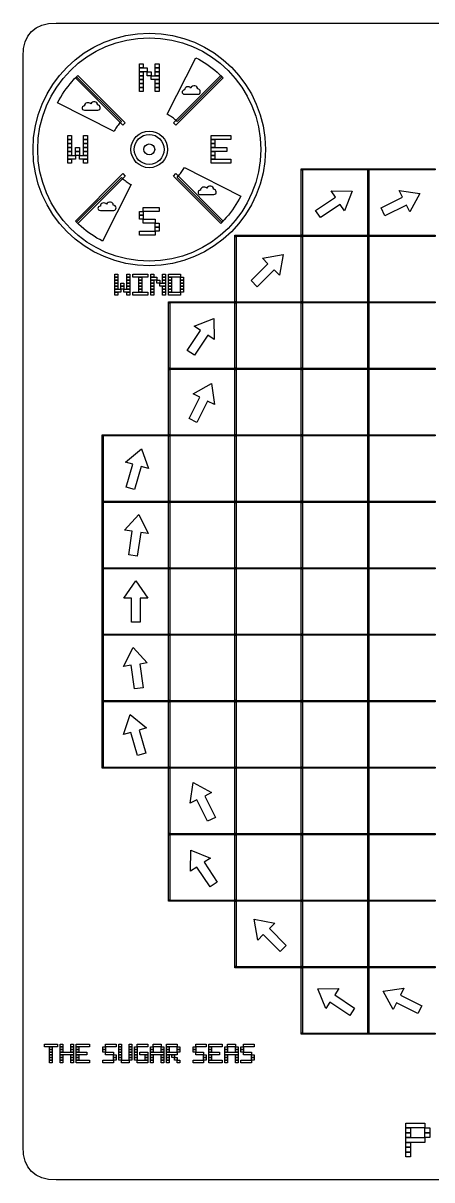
# Model space of a CAD drawing. Extents: x 0 to 348, y 0 to 348.
# Drawn here: x 0 to 123.2, y 0 to 348 of the extents above; entities that cross this region are included whole.
import ezdxf

# ---------------------------------------------------------------- set-up
doc = ezdxf.new("R2010")
doc.units = 0
doc.layers.add('CUT', color=1, linetype='CONTINUOUS')
doc.layers.add('RASTER', color=7, linetype='CONTINUOUS')

msp = doc.modelspace()

# ---------------------------------------------------------------- linework, layer by layer
at = {"layer": 'CUT'}
msp.add_lwpolyline([(338, 0), (10, 0), (7.656, 0.156), (5.625, 0.625), (3.906, 1.406), (2.5, 2.5), (1.406, 3.906), (0.625, 5.625), (0.156, 7.656), (0, 10), (0, 338), (0.156, 340.344), (0.625, 342.375), (1.406, 344.094), (2.5, 345.5), (3.906, 346.594), (5.625, 347.375), (7.656, 347.844), (10, 348), (338, 348)], dxfattribs=at)
msp.add_circle((38, 310), 1.65, dxfattribs=at)
at = {"layer": 'RASTER'}
for points in [[(52.056, 337.586), (52.915, 337.13), (53.76, 336.649), (54.589, 336.14), (55.402, 335.606), (56.198, 335.047), (56.976, 334.463), (57.735, 333.855), (58.474, 333.223), (59.194, 332.569), (59.892, 331.892), (46.4, 318.4), (46.132, 318.66), (45.856, 318.911), (45.573, 319.154), (45.281, 319.387), (44.983, 319.611), (44.678, 319.826), (44.366, 320.031), (44.047, 320.226), (43.723, 320.411), (43.393, 320.585)], [(35.03, 335.758), (36.218, 335.758), (36.218, 334.57), (35.03, 334.57)], [(35.03, 334.57), (37.406, 334.57), (37.406, 333.382), (35.03, 333.382)], [(39.782, 335.758), (40.97, 335.758), (40.97, 334.57), (39.782, 334.57)], [(39.782, 334.57), (40.97, 334.57), (40.97, 333.382), (39.782, 333.382)], [(10.414, 324.056), (10.87, 324.915), (11.351, 325.76), (11.86, 326.589), (12.394, 327.402), (12.953, 328.198), (13.537, 328.976), (14.145, 329.735), (14.777, 330.474), (15.431, 331.194), (16.108, 331.892), (29.6, 318.4), (29.34, 318.132), (29.089, 317.856), (28.846, 317.573), (28.613, 317.281), (28.389, 316.983), (28.174, 316.678), (27.969, 316.366), (27.774, 316.047), (27.589, 315.723), (27.415, 315.393)], [(30.01, 317.283), (15.754, 331.538), (16.462, 332.246), (30.717, 317.99)], [(35.03, 333.382), (36.218, 333.382), (36.218, 332.194), (35.03, 332.194)], [(35.03, 332.194), (36.218, 332.194), (36.218, 331.006), (35.03, 331.006)], [(35.03, 331.006), (36.218, 331.006), (36.218, 329.818), (35.03, 329.818)], [(37.406, 333.382), (38.594, 333.382), (38.594, 332.194), (37.406, 332.194)], [(38.594, 332.194), (40.97, 332.194), (40.97, 331.006), (38.594, 331.006)], [(39.782, 333.382), (40.97, 333.382), (40.97, 332.194), (39.782, 332.194)], [(39.782, 331.006), (40.97, 331.006), (40.97, 329.818), (39.782, 329.818)], [(45.283, 317.99), (59.538, 332.246), (60.246, 331.538), (45.99, 317.283)], [(35.03, 329.818), (36.218, 329.818), (36.218, 328.63), (35.03, 328.63)], [(35.03, 328.63), (36.218, 328.63), (36.218, 327.442), (35.03, 327.442)], [(39.782, 329.818), (40.97, 329.818), (40.97, 328.63), (39.782, 328.63)], [(39.782, 328.63), (40.97, 328.63), (40.97, 327.442), (39.782, 327.442)], [(48.68, 326.611), (52.712, 326.611), (53.037, 326.679), (53.257, 326.858), (53.375, 327.112), (53.396, 327.403), (53.322, 327.694), (53.158, 327.947), (52.905, 328.127), (52.568, 328.195), (52.541, 328.538), (52.375, 328.807), (52.107, 328.995), (51.776, 329.095), (51.418, 329.1), (51.07, 329.005), (50.769, 328.801), (50.552, 328.483), (50.3, 328.7), (49.996, 328.818), (49.669, 328.845), (49.346, 328.789), (49.057, 328.659), (48.831, 328.463), (48.696, 328.209), (48.68, 327.907), (48.349, 327.81), (48.113, 327.644), (47.971, 327.433), (47.924, 327.205), (47.971, 326.983), (48.113, 326.793), (48.349, 326.661), (48.68, 326.611)], [(18.509, 321.832), (22.541, 321.832), (22.866, 321.9), (23.086, 322.08), (23.204, 322.333), (23.225, 322.624), (23.152, 322.915), (22.987, 323.169), (22.734, 323.348), (22.397, 323.416), (22.37, 323.759), (22.204, 324.028), (21.937, 324.216), (21.605, 324.316), (21.247, 324.322), (20.899, 324.226), (20.598, 324.023), (20.381, 323.704), (20.13, 323.922), (19.825, 324.039), (19.498, 324.066), (19.175, 324.01), (18.886, 323.88), (18.66, 323.684), (18.525, 323.431), (18.509, 323.128), (18.178, 323.031), (17.942, 322.865), (17.8, 322.655), (17.753, 322.426), (17.8, 322.204), (17.942, 322.014), (18.178, 321.882), (18.509, 321.832)], [(13.43, 314.158), (14.618, 314.158), (14.618, 312.97), (13.43, 312.97)], [(18.182, 314.158), (19.37, 314.158), (19.37, 312.97), (18.182, 312.97)], [(56.63, 314.158), (62.57, 314.158), (62.57, 312.97), (56.63, 312.97)], [(13.43, 312.97), (14.618, 312.97), (14.618, 311.782), (13.43, 311.782)], [(13.43, 311.782), (14.618, 311.782), (14.618, 310.594), (13.43, 310.594)], [(13.43, 310.594), (14.618, 310.594), (14.618, 309.406), (13.43, 309.406)], [(15.806, 310.594), (16.994, 310.594), (16.994, 309.406), (15.806, 309.406)], [(18.182, 312.97), (19.37, 312.97), (19.37, 311.782), (18.182, 311.782)], [(18.182, 311.782), (19.37, 311.782), (19.37, 310.594), (18.182, 310.594)], [(18.182, 310.594), (19.37, 310.594), (19.37, 309.406), (18.182, 309.406)], [(56.63, 312.97), (57.818, 312.97), (57.818, 311.782), (56.63, 311.782)], [(56.63, 311.782), (57.818, 311.782), (57.818, 310.594), (56.63, 310.594)], [(56.63, 310.594), (61.382, 310.594), (61.382, 309.406), (56.63, 309.406)], [(13.43, 309.406), (14.618, 309.406), (14.618, 308.218), (13.43, 308.218)], [(13.43, 308.218), (15.806, 308.218), (15.806, 307.03), (13.43, 307.03)], [(13.43, 307.03), (14.618, 307.03), (14.618, 305.842), (13.43, 305.842)], [(15.806, 309.406), (16.994, 309.406), (16.994, 308.218), (15.806, 308.218)], [(16.994, 308.218), (19.37, 308.218), (19.37, 307.03), (16.994, 307.03)], [(18.182, 309.406), (19.37, 309.406), (19.37, 308.218), (18.182, 308.218)], [(18.182, 307.03), (19.37, 307.03), (19.37, 305.842), (18.182, 305.842)], [(56.63, 309.406), (57.818, 309.406), (57.818, 308.218), (56.63, 308.218)], [(56.63, 308.218), (57.818, 308.218), (57.818, 307.03), (56.63, 307.03)], [(56.63, 307.03), (62.57, 307.03), (62.57, 305.842), (56.63, 305.842)], [(65.586, 295.944), (65.13, 295.085), (64.649, 294.24), (64.14, 293.411), (63.606, 292.598), (63.047, 291.802), (62.463, 291.024), (61.855, 290.265), (61.223, 289.526), (60.569, 288.806), (59.892, 288.108), (46.4, 301.6), (46.66, 301.868), (46.911, 302.144), (47.154, 302.427), (47.387, 302.719), (47.611, 303.017), (47.826, 303.322), (48.031, 303.634), (48.226, 303.953), (48.411, 304.277), (48.585, 304.607)], [(83.825, 304.175), (104.175, 304.175), (104.175, 303.825), (83.825, 303.825)], [(83.825, 303.825), (84.175, 303.825), (84.175, 284.175), (83.825, 284.175)], [(103.825, 304.175), (124.175, 304.175), (124.175, 303.825), (103.825, 303.825)], [(103.825, 303.825), (104.175, 303.825), (104.175, 284.175), (103.825, 284.175)], [(30.717, 302.01), (16.462, 287.754), (15.754, 288.462), (30.01, 302.717)], [(23.944, 282.414), (23.085, 282.87), (22.24, 283.351), (21.411, 283.86), (20.598, 284.394), (19.802, 284.953), (19.024, 285.537), (18.265, 286.145), (17.526, 286.777), (16.806, 287.431), (16.108, 288.108), (29.6, 301.6), (29.868, 301.34), (30.144, 301.089), (30.427, 300.846), (30.719, 300.613), (31.017, 300.389), (31.322, 300.174), (31.634, 299.969), (31.953, 299.774), (32.277, 299.589), (32.607, 299.415)], [(45.99, 302.717), (60.246, 288.462), (59.538, 287.754), (45.283, 302.01)], [(53.459, 296.44), (57.491, 296.44), (57.815, 296.508), (58.035, 296.687), (58.154, 296.941), (58.175, 297.232), (58.101, 297.523), (57.936, 297.776), (57.684, 297.956), (57.347, 298.024), (57.319, 298.367), (57.153, 298.636), (56.886, 298.824), (56.555, 298.924), (56.196, 298.929), (55.848, 298.834), (55.547, 298.63), (55.331, 298.312), (55.079, 298.529), (54.775, 298.647), (54.447, 298.674), (54.125, 298.618), (53.836, 298.488), (53.61, 298.292), (53.474, 298.038), (53.459, 297.736), (53.128, 297.639), (52.892, 297.473), (52.75, 297.262), (52.703, 297.034), (52.75, 296.812), (52.892, 296.622), (53.128, 296.49), (53.459, 296.44)], [(88.12, 291.643), (94.111, 295.636), (92.835, 297.55), (99.159, 297.439), (96.829, 291.559), (95.553, 293.473), (89.562, 289.479)], [(107.873, 292.39), (114.313, 295.61), (113.284, 297.667), (119.545, 296.773), (116.504, 291.227), (115.476, 293.284), (109.036, 290.065)], [(23.288, 291.661), (27.32, 291.661), (27.644, 291.729), (27.864, 291.909), (27.983, 292.162), (28.004, 292.453), (27.93, 292.744), (27.765, 292.998), (27.513, 293.177), (27.176, 293.245), (27.148, 293.588), (26.982, 293.857), (26.715, 294.045), (26.384, 294.145), (26.026, 294.151), (25.677, 294.055), (25.376, 293.852), (25.16, 293.533), (24.908, 293.751), (24.604, 293.868), (24.276, 293.895), (23.954, 293.839), (23.665, 293.709), (23.439, 293.513), (23.303, 293.26), (23.288, 292.957), (22.957, 292.86), (22.721, 292.694), (22.579, 292.484), (22.532, 292.255), (22.579, 292.033), (22.721, 291.843), (22.957, 291.711), (23.288, 291.661)], [(36.218, 292.558), (40.97, 292.558), (40.97, 291.37), (36.218, 291.37)], [(35.03, 291.37), (36.218, 291.37), (36.218, 290.182), (35.03, 290.182)], [(35.03, 290.182), (36.218, 290.182), (36.218, 288.994), (35.03, 288.994)], [(36.218, 288.994), (39.782, 288.994), (39.782, 287.806), (36.218, 287.806)], [(35.03, 285.43), (39.782, 285.43), (39.782, 284.242), (35.03, 284.242)], [(39.782, 287.806), (40.97, 287.806), (40.97, 286.618), (39.782, 286.618)], [(39.782, 286.618), (40.97, 286.618), (40.97, 285.43), (39.782, 285.43)], [(63.825, 284.175), (84.175, 284.175), (84.175, 283.825), (63.825, 283.825)], [(63.825, 283.825), (64.175, 283.825), (64.175, 264.175), (63.825, 264.175)], [(83.825, 284.175), (104.175, 284.175), (104.175, 283.825), (83.825, 283.825)], [(83.825, 283.825), (84.175, 283.825), (84.175, 264.175), (83.825, 264.175)], [(103.825, 284.175), (124.175, 284.175), (124.175, 283.825), (103.825, 283.825)], [(103.825, 283.825), (104.175, 283.825), (104.175, 264.175), (103.825, 264.175)], [(68.697, 270.535), (73.788, 275.626), (72.162, 277.253), (78.384, 278.384), (77.253, 272.162), (75.626, 273.788), (70.535, 268.697)], [(27.65, 272.5), (28.55, 272.5), (28.55, 271.6), (27.65, 271.6)], [(27.65, 271.6), (28.55, 271.6), (28.55, 270.7), (27.65, 270.7)], [(31.25, 272.5), (32.15, 272.5), (32.15, 271.6), (31.25, 271.6)], [(31.25, 271.6), (32.15, 271.6), (32.15, 270.7), (31.25, 270.7)], [(33.05, 272.5), (37.55, 272.5), (37.55, 271.6), (33.05, 271.6)], [(34.85, 271.6), (35.75, 271.6), (35.75, 270.7), (34.85, 270.7)], [(38.45, 272.5), (39.35, 272.5), (39.35, 271.6), (38.45, 271.6)], [(38.45, 271.6), (40.25, 271.6), (40.25, 270.7), (38.45, 270.7)], [(42.05, 272.5), (42.95, 272.5), (42.95, 271.6), (42.05, 271.6)], [(42.05, 271.6), (42.95, 271.6), (42.95, 270.7), (42.05, 270.7)], [(43.85, 272.5), (47.45, 272.5), (47.45, 271.6), (43.85, 271.6)], [(43.85, 271.6), (44.75, 271.6), (44.75, 270.7), (43.85, 270.7)], [(47.45, 271.6), (48.35, 271.6), (48.35, 270.7), (47.45, 270.7)], [(27.65, 270.7), (28.55, 270.7), (28.55, 269.8), (27.65, 269.8)], [(27.65, 269.8), (28.55, 269.8), (28.55, 268.9), (27.65, 268.9)], [(27.65, 268.9), (28.55, 268.9), (28.55, 268), (27.65, 268)], [(27.65, 268), (29.45, 268), (29.45, 267.1), (27.65, 267.1)], [(29.45, 269.8), (30.35, 269.8), (30.35, 268.9), (29.45, 268.9)], [(29.45, 268.9), (30.35, 268.9), (30.35, 268), (29.45, 268)], [(30.35, 268), (32.15, 268), (32.15, 267.1), (30.35, 267.1)], [(31.25, 270.7), (32.15, 270.7), (32.15, 269.8), (31.25, 269.8)], [(31.25, 269.8), (32.15, 269.8), (32.15, 268.9), (31.25, 268.9)], [(31.25, 268.9), (32.15, 268.9), (32.15, 268), (31.25, 268)], [(34.85, 270.7), (35.75, 270.7), (35.75, 269.8), (34.85, 269.8)], [(34.85, 269.8), (35.75, 269.8), (35.75, 268.9), (34.85, 268.9)], [(34.85, 268.9), (35.75, 268.9), (35.75, 268), (34.85, 268)], [(34.85, 268), (35.75, 268), (35.75, 267.1), (34.85, 267.1)], [(38.45, 270.7), (39.35, 270.7), (39.35, 269.8), (38.45, 269.8)], [(38.45, 269.8), (39.35, 269.8), (39.35, 268.9), (38.45, 268.9)], [(38.45, 268.9), (39.35, 268.9), (39.35, 268), (38.45, 268)], [(38.45, 268), (39.35, 268), (39.35, 267.1), (38.45, 267.1)], [(40.25, 270.7), (41.15, 270.7), (41.15, 269.8), (40.25, 269.8)], [(41.15, 269.8), (42.95, 269.8), (42.95, 268.9), (41.15, 268.9)], [(42.05, 270.7), (42.95, 270.7), (42.95, 269.8), (42.05, 269.8)], [(42.05, 268.9), (42.95, 268.9), (42.95, 268), (42.05, 268)], [(42.05, 268), (42.95, 268), (42.95, 267.1), (42.05, 267.1)], [(43.85, 270.7), (44.75, 270.7), (44.75, 269.8), (43.85, 269.8)], [(43.85, 269.8), (44.75, 269.8), (44.75, 268.9), (43.85, 268.9)], [(43.85, 268.9), (44.75, 268.9), (44.75, 268), (43.85, 268)], [(43.85, 268), (44.75, 268), (44.75, 267.1), (43.85, 267.1)], [(47.45, 270.7), (48.35, 270.7), (48.35, 269.8), (47.45, 269.8)], [(47.45, 269.8), (48.35, 269.8), (48.35, 268.9), (47.45, 268.9)], [(47.45, 268.9), (48.35, 268.9), (48.35, 268), (47.45, 268)], [(47.45, 268), (48.35, 268), (48.35, 267.1), (47.45, 267.1)], [(27.65, 267.1), (28.55, 267.1), (28.55, 266.2), (27.65, 266.2)], [(31.25, 267.1), (32.15, 267.1), (32.15, 266.2), (31.25, 266.2)], [(33.05, 267.1), (37.55, 267.1), (37.55, 266.2), (33.05, 266.2)], [(38.45, 267.1), (39.35, 267.1), (39.35, 266.2), (38.45, 266.2)], [(42.05, 267.1), (42.95, 267.1), (42.95, 266.2), (42.05, 266.2)], [(43.85, 267.1), (47.45, 267.1), (47.45, 266.2), (43.85, 266.2)], [(43.825, 264.175), (64.175, 264.175), (64.175, 263.825), (43.825, 263.825)], [(43.825, 263.825), (44.175, 263.825), (44.175, 244.175), (43.825, 244.175)], [(63.825, 264.175), (84.175, 264.175), (84.175, 263.825), (63.825, 263.825)], [(63.825, 263.825), (64.175, 263.825), (64.175, 244.175), (63.825, 244.175)], [(83.825, 264.175), (104.175, 264.175), (104.175, 263.825), (83.825, 263.825)], [(83.825, 263.825), (84.175, 263.825), (84.175, 244.175), (83.825, 244.175)], [(103.825, 264.175), (124.175, 264.175), (124.175, 263.825), (103.825, 263.825)], [(103.825, 263.825), (104.175, 263.825), (104.175, 244.175), (103.825, 244.175)], [(49.479, 249.562), (53.473, 255.553), (51.559, 256.829), (57.439, 259.159), (57.55, 252.835), (55.636, 254.111), (51.643, 248.12)], [(43.825, 244.175), (64.175, 244.175), (64.175, 243.825), (43.825, 243.825)], [(43.825, 243.825), (44.175, 243.825), (44.175, 224.175), (43.825, 224.175)], [(63.825, 244.175), (84.175, 244.175), (84.175, 243.825), (63.825, 243.825)], [(63.825, 243.825), (64.175, 243.825), (64.175, 224.175), (63.825, 224.175)], [(83.825, 244.175), (104.175, 244.175), (104.175, 243.825), (83.825, 243.825)], [(83.825, 243.825), (84.175, 243.825), (84.175, 224.175), (83.825, 224.175)], [(103.825, 244.175), (124.175, 244.175), (124.175, 243.825), (103.825, 243.825)], [(103.825, 243.825), (104.175, 243.825), (104.175, 224.175), (103.825, 224.175)], [(50.065, 229.036), (53.284, 235.476), (51.227, 236.504), (56.773, 239.545), (57.667, 233.284), (55.61, 234.313), (52.39, 227.873)], [(23.825, 224.175), (44.175, 224.175), (44.175, 223.825), (23.825, 223.825)], [(23.825, 223.825), (24.175, 223.825), (24.175, 204.175), (23.825, 204.175)], [(43.825, 224.175), (64.175, 224.175), (64.175, 223.825), (43.825, 223.825)], [(43.825, 223.825), (44.175, 223.825), (44.175, 204.175), (43.825, 204.175)], [(63.825, 224.175), (84.175, 224.175), (84.175, 223.825), (63.825, 223.825)], [(63.825, 223.825), (64.175, 223.825), (64.175, 204.175), (63.825, 204.175)], [(83.825, 224.175), (104.175, 224.175), (104.175, 223.825), (83.825, 223.825)], [(83.825, 223.825), (84.175, 223.825), (84.175, 204.175), (83.825, 204.175)], [(103.825, 224.175), (124.175, 224.175), (124.175, 223.825), (103.825, 223.825)], [(103.825, 223.825), (104.175, 223.825), (104.175, 204.175), (103.825, 204.175)], [(31.047, 208.396), (33.025, 215.319), (30.813, 215.951), (35.703, 219.961), (37.736, 213.973), (35.525, 214.604), (33.547, 207.681)], [(23.825, 204.175), (44.175, 204.175), (44.175, 203.825), (23.825, 203.825)], [(23.825, 203.825), (24.175, 203.825), (24.175, 184.175), (23.825, 184.175)], [(43.825, 204.175), (64.175, 204.175), (64.175, 203.825), (43.825, 203.825)], [(43.825, 203.825), (44.175, 203.825), (44.175, 184.175), (43.825, 184.175)], [(63.825, 204.175), (84.175, 204.175), (84.175, 203.825), (63.825, 203.825)], [(63.825, 203.825), (64.175, 203.825), (64.175, 184.175), (63.825, 184.175)], [(83.825, 204.175), (104.175, 204.175), (104.175, 203.825), (83.825, 203.825)], [(83.825, 203.825), (84.175, 203.825), (84.175, 184.175), (83.825, 184.175)], [(103.825, 204.175), (124.175, 204.175), (124.175, 203.825), (103.825, 203.825)], [(103.825, 203.825), (104.175, 203.825), (104.175, 184.175), (103.825, 184.175)], [(31.836, 188.046), (32.854, 195.174), (30.578, 195.499), (34.877, 200.138), (37.705, 194.481), (35.428, 194.806), (34.41, 187.678)], [(23.825, 184.175), (44.175, 184.175), (44.175, 183.825), (23.825, 183.825)], [(23.825, 183.825), (24.175, 183.825), (24.175, 164.175), (23.825, 164.175)], [(43.825, 184.175), (64.175, 184.175), (64.175, 183.825), (43.825, 183.825)], [(43.825, 183.825), (44.175, 183.825), (44.175, 164.175), (43.825, 164.175)], [(63.825, 184.175), (84.175, 184.175), (84.175, 183.825), (63.825, 183.825)], [(63.825, 183.825), (64.175, 183.825), (64.175, 164.175), (63.825, 164.175)], [(83.825, 184.175), (104.175, 184.175), (104.175, 183.825), (83.825, 183.825)], [(83.825, 183.825), (84.175, 183.825), (84.175, 164.175), (83.825, 164.175)], [(103.825, 184.175), (124.175, 184.175), (124.175, 183.825), (103.825, 183.825)], [(103.825, 183.825), (104.175, 183.825), (104.175, 164.175), (103.825, 164.175)], [(32.7, 167.8), (32.7, 175), (30.4, 175), (34, 180.2), (37.6, 175), (35.3, 175), (35.3, 167.8)], [(23.825, 164.175), (44.175, 164.175), (44.175, 163.825), (23.825, 163.825)], [(23.825, 163.825), (24.175, 163.825), (24.175, 144.175), (23.825, 144.175)], [(43.825, 164.175), (64.175, 164.175), (64.175, 163.825), (43.825, 163.825)], [(43.825, 163.825), (44.175, 163.825), (44.175, 144.175), (43.825, 144.175)], [(63.825, 164.175), (84.175, 164.175), (84.175, 163.825), (63.825, 163.825)], [(63.825, 163.825), (64.175, 163.825), (64.175, 144.175), (63.825, 144.175)], [(83.825, 164.175), (104.175, 164.175), (104.175, 163.825), (83.825, 163.825)], [(83.825, 163.825), (84.175, 163.825), (84.175, 144.175), (83.825, 144.175)], [(103.825, 164.175), (124.175, 164.175), (124.175, 163.825), (103.825, 163.825)], [(103.825, 163.825), (104.175, 163.825), (104.175, 144.175), (103.825, 144.175)], [(33.59, 147.678), (32.572, 154.806), (30.295, 154.481), (33.123, 160.138), (37.422, 155.499), (35.146, 155.174), (36.164, 148.046)], [(23.825, 144.175), (44.175, 144.175), (44.175, 143.825), (23.825, 143.825)], [(23.825, 143.825), (24.175, 143.825), (24.175, 124.175), (23.825, 124.175)], [(43.825, 144.175), (64.175, 144.175), (64.175, 143.825), (43.825, 143.825)], [(43.825, 143.825), (44.175, 143.825), (44.175, 124.175), (43.825, 124.175)], [(63.825, 144.175), (84.175, 144.175), (84.175, 143.825), (63.825, 143.825)], [(63.825, 143.825), (64.175, 143.825), (64.175, 124.175), (63.825, 124.175)], [(83.825, 144.175), (104.175, 144.175), (104.175, 143.825), (83.825, 143.825)], [(83.825, 143.825), (84.175, 143.825), (84.175, 124.175), (83.825, 124.175)], [(103.825, 144.175), (124.175, 144.175), (124.175, 143.825), (103.825, 143.825)], [(103.825, 143.825), (104.175, 143.825), (104.175, 124.175), (103.825, 124.175)], [(34.453, 127.681), (32.475, 134.604), (30.264, 133.973), (32.297, 139.961), (37.187, 135.951), (34.975, 135.319), (36.953, 128.396)], [(23.825, 124.175), (44.175, 124.175), (44.175, 123.825), (23.825, 123.825)], [(43.825, 124.175), (64.175, 124.175), (64.175, 123.825), (43.825, 123.825)], [(43.825, 123.825), (44.175, 123.825), (44.175, 104.175), (43.825, 104.175)], [(63.825, 124.175), (84.175, 124.175), (84.175, 123.825), (63.825, 123.825)], [(63.825, 123.825), (64.175, 123.825), (64.175, 104.175), (63.825, 104.175)], [(83.825, 124.175), (104.175, 124.175), (104.175, 123.825), (83.825, 123.825)], [(83.825, 123.825), (84.175, 123.825), (84.175, 104.175), (83.825, 104.175)], [(103.825, 124.175), (124.175, 124.175), (124.175, 123.825), (103.825, 123.825)], [(103.825, 123.825), (104.175, 123.825), (104.175, 104.175), (103.825, 104.175)], [(55.61, 107.873), (52.39, 114.313), (50.333, 113.284), (51.227, 119.545), (56.773, 116.504), (54.716, 115.476), (57.935, 109.036)], [(43.825, 104.175), (64.175, 104.175), (64.175, 103.825), (43.825, 103.825)], [(43.825, 103.825), (44.175, 103.825), (44.175, 84.175), (43.825, 84.175)], [(63.825, 104.175), (84.175, 104.175), (84.175, 103.825), (63.825, 103.825)], [(63.825, 103.825), (64.175, 103.825), (64.175, 84.175), (63.825, 84.175)], [(83.825, 104.175), (104.175, 104.175), (104.175, 103.825), (83.825, 103.825)], [(83.825, 103.825), (84.175, 103.825), (84.175, 84.175), (83.825, 84.175)], [(103.825, 104.175), (124.175, 104.175), (124.175, 103.825), (103.825, 103.825)], [(103.825, 103.825), (104.175, 103.825), (104.175, 84.175), (103.825, 84.175)], [(56.357, 88.12), (52.364, 94.111), (50.45, 92.835), (50.561, 99.159), (56.441, 96.829), (54.527, 95.553), (58.521, 89.562)], [(43.825, 84.175), (64.175, 84.175), (64.175, 83.825), (43.825, 83.825)], [(63.825, 84.175), (84.175, 84.175), (84.175, 83.825), (63.825, 83.825)], [(63.825, 83.825), (64.175, 83.825), (64.175, 64.175), (63.825, 64.175)], [(83.825, 84.175), (104.175, 84.175), (104.175, 83.825), (83.825, 83.825)], [(83.825, 83.825), (84.175, 83.825), (84.175, 64.175), (83.825, 64.175)], [(103.825, 84.175), (124.175, 84.175), (124.175, 83.825), (103.825, 83.825)], [(103.825, 83.825), (104.175, 83.825), (104.175, 64.175), (103.825, 64.175)], [(77.465, 68.697), (72.374, 73.788), (70.747, 72.162), (69.616, 78.384), (75.838, 77.253), (74.212, 75.626), (79.303, 70.535)], [(63.825, 64.175), (84.175, 64.175), (84.175, 63.825), (63.825, 63.825)], [(83.825, 64.175), (104.175, 64.175), (104.175, 63.825), (83.825, 63.825)], [(83.825, 63.825), (84.175, 63.825), (84.175, 44.175), (83.825, 44.175)], [(103.825, 64.175), (124.175, 64.175), (124.175, 63.825), (103.825, 63.825)], [(103.825, 63.825), (104.175, 63.825), (104.175, 44.175), (103.825, 44.175)], [(98.438, 49.479), (92.447, 53.473), (91.171, 51.559), (88.841, 57.439), (95.165, 57.55), (93.889, 55.636), (99.88, 51.643)], [(118.964, 50.065), (112.524, 53.284), (111.496, 51.227), (108.455, 56.773), (114.716, 57.667), (113.687, 55.61), (120.127, 52.39)], [(83.825, 44.175), (104.175, 44.175), (104.175, 43.825), (83.825, 43.825)], [(103.825, 44.175), (124.175, 44.175), (124.175, 43.825), (103.825, 43.825)], [(6.4, 40.8), (10.4, 40.8), (10.4, 40), (6.4, 40)], [(8, 40), (8.8, 40), (8.8, 39.2), (8, 39.2)], [(8, 39.2), (8.8, 39.2), (8.8, 38.4), (8, 38.4)], [(8, 38.4), (8.8, 38.4), (8.8, 37.6), (8, 37.6)], [(11.2, 40.8), (12, 40.8), (12, 40), (11.2, 40)], [(11.2, 40), (12, 40), (12, 39.2), (11.2, 39.2)], [(11.2, 39.2), (12, 39.2), (12, 38.4), (11.2, 38.4)], [(11.2, 38.4), (15.2, 38.4), (15.2, 37.6), (11.2, 37.6)], [(14.4, 40.8), (15.2, 40.8), (15.2, 40), (14.4, 40)], [(14.4, 40), (15.2, 40), (15.2, 39.2), (14.4, 39.2)], [(14.4, 39.2), (15.2, 39.2), (15.2, 38.4), (14.4, 38.4)], [(16, 40.8), (20, 40.8), (20, 40), (16, 40)], [(16, 40), (16.8, 40), (16.8, 39.2), (16, 39.2)], [(16, 39.2), (16.8, 39.2), (16.8, 38.4), (16, 38.4)], [(16, 38.4), (19.2, 38.4), (19.2, 37.6), (16, 37.6)], [(24, 40), (24.8, 40), (24.8, 39.2), (24, 39.2)], [(24, 39.2), (24.8, 39.2), (24.8, 38.4), (24, 38.4)], [(24.8, 40.8), (28, 40.8), (28, 40), (24.8, 40)], [(24.8, 38.4), (27.2, 38.4), (27.2, 37.6), (24.8, 37.6)], [(28.8, 40.8), (29.6, 40.8), (29.6, 40), (28.8, 40)], [(28.8, 40), (29.6, 40), (29.6, 39.2), (28.8, 39.2)], [(28.8, 39.2), (29.6, 39.2), (29.6, 38.4), (28.8, 38.4)], [(28.8, 38.4), (29.6, 38.4), (29.6, 37.6), (28.8, 37.6)], [(32, 40.8), (32.8, 40.8), (32.8, 40), (32, 40)], [(32, 40), (32.8, 40), (32.8, 39.2), (32, 39.2)], [(32, 39.2), (32.8, 39.2), (32.8, 38.4), (32, 38.4)], [(32, 38.4), (32.8, 38.4), (32.8, 37.6), (32, 37.6)], [(33.6, 40), (34.4, 40), (34.4, 39.2), (33.6, 39.2)], [(33.6, 39.2), (34.4, 39.2), (34.4, 38.4), (33.6, 38.4)], [(33.6, 38.4), (34.4, 38.4), (34.4, 37.6), (33.6, 37.6)], [(34.4, 40.8), (37.6, 40.8), (37.6, 40), (34.4, 40)], [(35.2, 38.4), (37.6, 38.4), (37.6, 37.6), (35.2, 37.6)], [(38.4, 40), (39.2, 40), (39.2, 39.2), (38.4, 39.2)], [(38.4, 39.2), (39.2, 39.2), (39.2, 38.4), (38.4, 38.4)], [(38.4, 38.4), (42.4, 38.4), (42.4, 37.6), (38.4, 37.6)], [(39.2, 40.8), (41.6, 40.8), (41.6, 40), (39.2, 40)], [(41.6, 40), (42.4, 40), (42.4, 39.2), (41.6, 39.2)], [(41.6, 39.2), (42.4, 39.2), (42.4, 38.4), (41.6, 38.4)], [(43.2, 40.8), (46.4, 40.8), (46.4, 40), (43.2, 40)], [(43.2, 40), (44, 40), (44, 39.2), (43.2, 39.2)], [(43.2, 39.2), (44, 39.2), (44, 38.4), (43.2, 38.4)], [(43.2, 38.4), (46.4, 38.4), (46.4, 37.6), (43.2, 37.6)], [(46.4, 40), (47.2, 40), (47.2, 39.2), (46.4, 39.2)], [(46.4, 39.2), (47.2, 39.2), (47.2, 38.4), (46.4, 38.4)], [(51.2, 40), (52, 40), (52, 39.2), (51.2, 39.2)], [(51.2, 39.2), (52, 39.2), (52, 38.4), (51.2, 38.4)], [(52, 40.8), (55.2, 40.8), (55.2, 40), (52, 40)], [(52, 38.4), (54.4, 38.4), (54.4, 37.6), (52, 37.6)], [(56, 40.8), (60, 40.8), (60, 40), (56, 40)], [(56, 40), (56.8, 40), (56.8, 39.2), (56, 39.2)], [(56, 39.2), (56.8, 39.2), (56.8, 38.4), (56, 38.4)], [(56, 38.4), (59.2, 38.4), (59.2, 37.6), (56, 37.6)], [(60.8, 40), (61.6, 40), (61.6, 39.2), (60.8, 39.2)], [(60.8, 39.2), (61.6, 39.2), (61.6, 38.4), (60.8, 38.4)], [(60.8, 38.4), (64.8, 38.4), (64.8, 37.6), (60.8, 37.6)], [(61.6, 40.8), (64, 40.8), (64, 40), (61.6, 40)], [(64, 40), (64.8, 40), (64.8, 39.2), (64, 39.2)], [(64, 39.2), (64.8, 39.2), (64.8, 38.4), (64, 38.4)], [(65.6, 40), (66.4, 40), (66.4, 39.2), (65.6, 39.2)], [(65.6, 39.2), (66.4, 39.2), (66.4, 38.4), (65.6, 38.4)], [(66.4, 40.8), (69.6, 40.8), (69.6, 40), (66.4, 40)], [(66.4, 38.4), (68.8, 38.4), (68.8, 37.6), (66.4, 37.6)], [(8, 37.6), (8.8, 37.6), (8.8, 36.8), (8, 36.8)], [(8, 36.8), (8.8, 36.8), (8.8, 36), (8, 36)], [(8, 36), (8.8, 36), (8.8, 35.2), (8, 35.2)], [(11.2, 37.6), (12, 37.6), (12, 36.8), (11.2, 36.8)], [(11.2, 36.8), (12, 36.8), (12, 36), (11.2, 36)], [(11.2, 36), (12, 36), (12, 35.2), (11.2, 35.2)], [(14.4, 37.6), (15.2, 37.6), (15.2, 36.8), (14.4, 36.8)], [(14.4, 36.8), (15.2, 36.8), (15.2, 36), (14.4, 36)], [(14.4, 36), (15.2, 36), (15.2, 35.2), (14.4, 35.2)], [(16, 37.6), (16.8, 37.6), (16.8, 36.8), (16, 36.8)], [(16, 36.8), (16.8, 36.8), (16.8, 36), (16, 36)], [(16, 36), (20, 36), (20, 35.2), (16, 35.2)], [(24, 36), (27.2, 36), (27.2, 35.2), (24, 35.2)], [(27.2, 37.6), (28, 37.6), (28, 36.8), (27.2, 36.8)], [(27.2, 36.8), (28, 36.8), (28, 36), (27.2, 36)], [(28.8, 37.6), (29.6, 37.6), (29.6, 36.8), (28.8, 36.8)], [(28.8, 36.8), (29.6, 36.8), (29.6, 36), (28.8, 36)], [(29.6, 36), (32, 36), (32, 35.2), (29.6, 35.2)], [(32, 37.6), (32.8, 37.6), (32.8, 36.8), (32, 36.8)], [(32, 36.8), (32.8, 36.8), (32.8, 36), (32, 36)], [(33.6, 37.6), (34.4, 37.6), (34.4, 36.8), (33.6, 36.8)], [(33.6, 36.8), (34.4, 36.8), (34.4, 36), (33.6, 36)], [(34.4, 36), (37.6, 36), (37.6, 35.2), (34.4, 35.2)], [(36.8, 37.6), (37.6, 37.6), (37.6, 36.8), (36.8, 36.8)], [(36.8, 36.8), (37.6, 36.8), (37.6, 36), (36.8, 36)], [(38.4, 37.6), (39.2, 37.6), (39.2, 36.8), (38.4, 36.8)], [(38.4, 36.8), (39.2, 36.8), (39.2, 36), (38.4, 36)], [(38.4, 36), (39.2, 36), (39.2, 35.2), (38.4, 35.2)], [(41.6, 37.6), (42.4, 37.6), (42.4, 36.8), (41.6, 36.8)], [(41.6, 36.8), (42.4, 36.8), (42.4, 36), (41.6, 36)], [(41.6, 36), (42.4, 36), (42.4, 35.2), (41.6, 35.2)], [(43.2, 37.6), (44, 37.6), (44, 36.8), (43.2, 36.8)], [(43.2, 36.8), (44, 36.8), (44, 36), (43.2, 36)], [(43.2, 36), (44, 36), (44, 35.2), (43.2, 35.2)], [(44.8, 37.6), (45.6, 37.6), (45.6, 36.8), (44.8, 36.8)], [(45.6, 36.8), (46.4, 36.8), (46.4, 36), (45.6, 36)], [(46.4, 36), (47.2, 36), (47.2, 35.2), (46.4, 35.2)], [(51.2, 36), (54.4, 36), (54.4, 35.2), (51.2, 35.2)], [(54.4, 37.6), (55.2, 37.6), (55.2, 36.8), (54.4, 36.8)], [(54.4, 36.8), (55.2, 36.8), (55.2, 36), (54.4, 36)], [(56, 37.6), (56.8, 37.6), (56.8, 36.8), (56, 36.8)], [(56, 36.8), (56.8, 36.8), (56.8, 36), (56, 36)], [(56, 36), (60, 36), (60, 35.2), (56, 35.2)], [(60.8, 37.6), (61.6, 37.6), (61.6, 36.8), (60.8, 36.8)], [(60.8, 36.8), (61.6, 36.8), (61.6, 36), (60.8, 36)], [(60.8, 36), (61.6, 36), (61.6, 35.2), (60.8, 35.2)], [(64, 37.6), (64.8, 37.6), (64.8, 36.8), (64, 36.8)], [(64, 36.8), (64.8, 36.8), (64.8, 36), (64, 36)], [(64, 36), (64.8, 36), (64.8, 35.2), (64, 35.2)], [(65.6, 36), (68.8, 36), (68.8, 35.2), (65.6, 35.2)], [(68.8, 37.6), (69.6, 37.6), (69.6, 36.8), (68.8, 36.8)], [(68.8, 36.8), (69.6, 36.8), (69.6, 36), (68.8, 36)], [(115.275, 17.075), (121.075, 17.075), (121.075, 15.625), (115.275, 15.625)], [(115.275, 15.625), (116.725, 15.625), (116.725, 14.175), (115.275, 14.175)], [(115.275, 14.175), (116.725, 14.175), (116.725, 12.725), (115.275, 12.725)], [(121.075, 15.625), (122.525, 15.625), (122.525, 14.175), (121.075, 14.175)], [(121.075, 14.175), (122.525, 14.175), (122.525, 12.725), (121.075, 12.725)], [(115.275, 12.725), (121.075, 12.725), (121.075, 11.275), (115.275, 11.275)], [(115.275, 11.275), (116.725, 11.275), (116.725, 9.825), (115.275, 9.825)], [(115.275, 9.825), (116.725, 9.825), (116.725, 8.375), (115.275, 8.375)], [(115.275, 8.375), (116.725, 8.375), (116.725, 6.925), (115.275, 6.925)]]:
    msp.add_lwpolyline(points, close=True, dxfattribs=at)
for radius in [35, 33.6, 5.5, 4.5]:
    msp.add_circle((38, 310), radius, dxfattribs=at)

doc.saveas('drawing.dxf')
